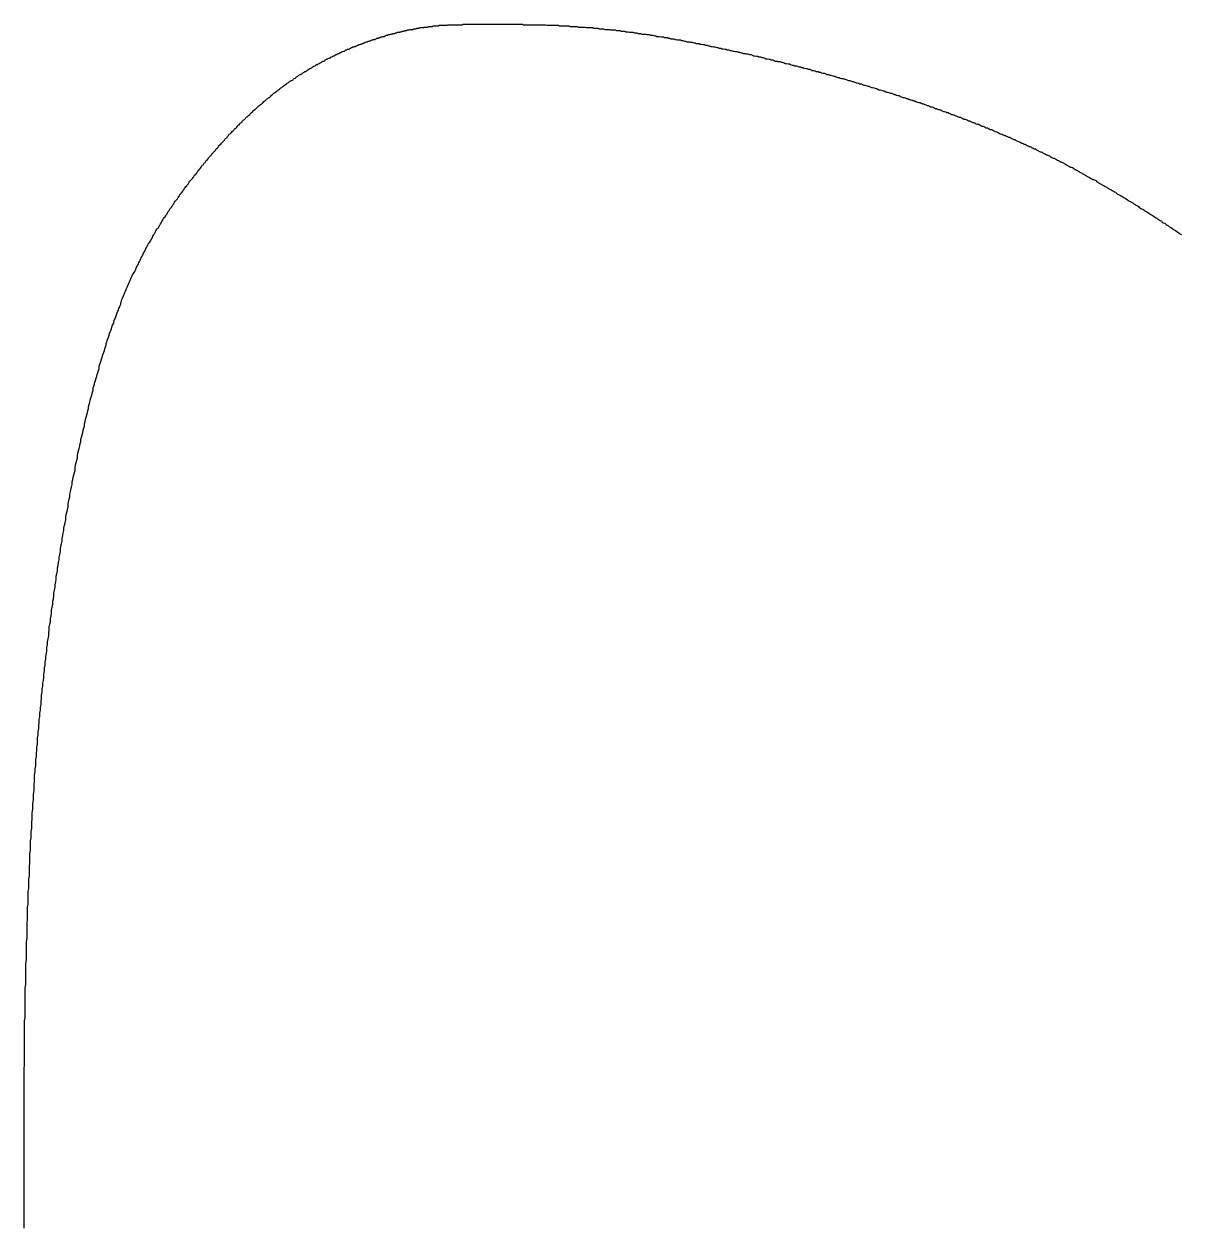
# Model space of a CAD drawing. Header units: millimetres. Extents: x 289 to 9778, y -894 to 6380.
# Drawn here: x 7141.71 to 7161.45, y -355.21 to -334.66 of the extents above; entities that cross this region are included whole.
import ezdxf

# ---------------------------------------------------------------- set-up
doc = ezdxf.new("R2010")
doc.units = ezdxf.units.MM

msp = doc.modelspace()

# ---------------------------------------------------------------- linework, layer by layer
msp.add_polyline3d([(7141.71, -355.213, 0), (7141.71, -355.183, 0), (7141.71, -355.143, 0), (7141.71, -355.103, 0), (7141.71, -355.063, 0), (7141.71, -355.023, 0), (7141.71, -354.983, 0), (7141.71, -354.943, 0), (7141.71, -354.903, 0), (7141.71, -354.863, 0), (7141.71, -354.823, 0), (7141.71, -354.783, 0), (7141.71, -354.743, 0), (7141.71, -354.703, 0), (7141.71, -354.663, 0), (7141.71, -354.623, 0), (7141.71, -354.583, 0), (7141.71, -354.543, 0), (7141.71, -354.503, 0), (7141.71, -354.463, 0), (7141.71, -354.413, 0), (7141.71, -354.373, 0), (7141.71, -354.333, 0), (7141.71, -354.293, 0), (7141.71, -354.243, 0), (7141.71, -354.203, 0), (7141.71, -354.163, 0), (7141.71, -354.113, 0), (7141.71, -354.073, 0), (7141.71, -354.023, 0), (7141.71, -353.983, 0), (7141.71, -353.943, 0), (7141.71, -353.893, 0), (7141.71, -353.853, 0), (7141.71, -353.803, 0), (7141.71, -353.763, 0), (7141.71, -353.713, 0), (7141.71, -353.673, 0), (7141.71, -353.623, 0), (7141.71, -353.583, 0), (7141.71, -353.533, 0), (7141.71, -353.483, 0), (7141.71, -353.443, 0), (7141.71, -353.393, 0), (7141.71, -353.343, 0), (7141.71, -353.303, 0), (7141.71, -353.253, 0), (7141.71, -353.203, 0), (7141.71, -353.163, 0), (7141.71, -353.113, 0), (7141.71, -353.063, 0), (7141.71, -353.013, 0), (7141.71, -352.973, 0), (7141.71, -352.923, 0), (7141.71, -352.873, 0), (7141.71, -352.823, 0), (7141.71, -352.773, 0), (7141.71, -352.723, 0), (7141.71, -352.673, 0), (7141.71, -352.633, 0), (7141.71, -352.583, 0), (7141.71, -352.533, 0), (7141.71, -352.483, 0), (7141.72, -352.433, 0), (7141.72, -352.383, 0), (7141.72, -352.333, 0), (7141.72, -352.283, 0), (7141.72, -352.233, 0), (7141.72, -352.183, 0), (7141.72, -352.133, 0), (7141.72, -352.083, 0), (7141.72, -352.033, 0), (7141.72, -351.983, 0), (7141.72, -351.933, 0), (7141.72, -351.883, 0), (7141.72, -351.833, 0), (7141.72, -351.783, 0), (7141.72, -351.733, 0), (7141.72, -351.673, 0), (7141.73, -351.623, 0), (7141.73, -351.573, 0), (7141.73, -351.523, 0), (7141.73, -351.473, 0), (7141.73, -351.423, 0), (7141.73, -351.373, 0), (7141.73, -351.313, 0), (7141.73, -351.263, 0), (7141.73, -351.213, 0), (7141.73, -351.163, 0), (7141.73, -351.113, 0), (7141.74, -351.053, 0), (7141.74, -351.003, 0), (7141.74, -350.953, 0), (7141.74, -350.903, 0), (7141.74, -350.843, 0), (7141.74, -350.793, 0), (7141.74, -350.743, 0), (7141.74, -350.693, 0), (7141.75, -350.633, 0), (7141.75, -350.583, 0), (7141.75, -350.533, 0), (7141.75, -350.483, 0), (7141.75, -350.423, 0), (7141.75, -350.373, 0), (7141.75, -350.323, 0), (7141.76, -350.263, 0), (7141.76, -350.213, 0), (7141.76, -350.163, 0), (7141.76, -350.103, 0), (7141.76, -350.053, 0), (7141.76, -350.003, 0), (7141.77, -349.943, 0), (7141.77, -349.893, 0), (7141.77, -349.843, 0), (7141.77, -349.783, 0), (7141.77, -349.733, 0), (7141.78, -349.683, 0), (7141.78, -349.623, 0), (7141.78, -349.573, 0), (7141.78, -349.513, 0), (7141.78, -349.463, 0), (7141.79, -349.413, 0), (7141.79, -349.353, 0), (7141.79, -349.303, 0), (7141.79, -349.253, 0), (7141.8, -349.193, 0), (7141.8, -349.143, 0), (7141.8, -349.093, 0), (7141.8, -349.033, 0), (7141.81, -348.983, 0), (7141.81, -348.923, 0), (7141.81, -348.873, 0), (7141.81, -348.823, 0), (7141.82, -348.763, 0), (7141.82, -348.713, 0), (7141.82, -348.653, 0), (7141.82, -348.603, 0), (7141.83, -348.553, 0), (7141.83, -348.493, 0), (7141.83, -348.443, 0), (7141.84, -348.393, 0), (7141.84, -348.333, 0), (7141.84, -348.283, 0), (7141.85, -348.233, 0), (7141.85, -348.173, 0), (7141.85, -348.123, 0), (7141.86, -348.063, 0), (7141.86, -348.013, 0), (7141.86, -347.963, 0), (7141.87, -347.903, 0), (7141.87, -347.853, 0), (7141.87, -347.803, 0), (7141.88, -347.743, 0), (7141.88, -347.693, 0), (7141.88, -347.643, 0), (7141.89, -347.583, 0), (7141.89, -347.533, 0), (7141.89, -347.483, 0), (7141.9, -347.423, 0), (7141.9, -347.373, 0), (7141.91, -347.323, 0), (7141.91, -347.263, 0), (7141.91, -347.213, 0), (7141.92, -347.163, 0), (7141.92, -347.113, 0), (7141.93, -347.053, 0), (7141.93, -347.003, 0), (7141.94, -346.953, 0), (7141.94, -346.893, 0), (7141.94, -346.843, 0), (7141.95, -346.793, 0), (7141.95, -346.743, 0), (7141.96, -346.683, 0), (7141.96, -346.633, 0), (7141.97, -346.583, 0), (7141.97, -346.533, 0), (7141.98, -346.483, 0), (7141.98, -346.423, 0), (7141.99, -346.373, 0), (7141.99, -346.323, 0), (7142, -346.273, 0), (7142, -346.223, 0), (7142.01, -346.173, 0), (7142.01, -346.113, 0), (7142.02, -346.063, 0), (7142.02, -346.013, 0), (7142.03, -345.963, 0), (7142.03, -345.913, 0), (7142.04, -345.863, 0), (7142.05, -345.813, 0), (7142.05, -345.763, 0), (7142.06, -345.703, 0), (7142.06, -345.653, 0), (7142.07, -345.603, 0), (7142.07, -345.553, 0), (7142.08, -345.503, 0), (7142.08, -345.453, 0), (7142.09, -345.403, 0), (7142.1, -345.353, 0), (7142.1, -345.303, 0), (7142.11, -345.253, 0), (7142.11, -345.203, 0), (7142.12, -345.153, 0), (7142.13, -345.103, 0), (7142.13, -345.053, 0), (7142.14, -345.003, 0), (7142.14, -344.953, 0), (7142.15, -344.903, 0), (7142.16, -344.863, 0), (7142.16, -344.813, 0), (7142.17, -344.763, 0), (7142.18, -344.713, 0), (7142.18, -344.663, 0), (7142.19, -344.613, 0), (7142.2, -344.563, 0), (7142.2, -344.513, 0), (7142.21, -344.473, 0), (7142.22, -344.423, 0), (7142.22, -344.373, 0), (7142.23, -344.323, 0), (7142.24, -344.273, 0), (7142.24, -344.233, 0), (7142.25, -344.183, 0), (7142.26, -344.133, 0), (7142.26, -344.083, 0), (7142.27, -344.043, 0), (7142.28, -343.993, 0), (7142.28, -343.943, 0), (7142.29, -343.903, 0), (7142.3, -343.853, 0), (7142.31, -343.803, 0), (7142.31, -343.763, 0), (7142.32, -343.713, 0), (7142.33, -343.663, 0), (7142.33, -343.623, 0), (7142.34, -343.573, 0), (7142.35, -343.533, 0), (7142.36, -343.483, 0), (7142.36, -343.443, 0), (7142.37, -343.393, 0), (7142.38, -343.353, 0), (7142.39, -343.303, 0), (7142.39, -343.263, 0), (7142.4, -343.213, 0), (7142.41, -343.173, 0), (7142.42, -343.123, 0), (7142.42, -343.083, 0), (7142.43, -343.033, 0), (7142.44, -342.993, 0), (7142.45, -342.953, 0), (7142.46, -342.903, 0), (7142.46, -342.863, 0), (7142.47, -342.823, 0), (7142.48, -342.773, 0), (7142.49, -342.733, 0), (7142.49, -342.693, 0), (7142.5, -342.643, 0), (7142.51, -342.603, 0), (7142.52, -342.563, 0), (7142.53, -342.523, 0), (7142.53, -342.473, 0), (7142.54, -342.433, 0), (7142.55, -342.393, 0), (7142.56, -342.353, 0), (7142.57, -342.313, 0), (7142.58, -342.273, 0), (7142.58, -342.233, 0), (7142.59, -342.183, 0), (7142.6, -342.143, 0), (7142.61, -342.103, 0), (7142.62, -342.063, 0), (7142.62, -342.023, 0), (7142.63, -341.983, 0), (7142.64, -341.943, 0), (7142.65, -341.903, 0), (7142.66, -341.863, 0), (7142.67, -341.823, 0), (7142.68, -341.793, 0), (7142.68, -341.753, 0), (7142.69, -341.713, 0), (7142.7, -341.673, 0), (7142.71, -341.633, 0), (7142.72, -341.593, 0), (7142.73, -341.553, 0), (7142.74, -341.523, 0), (7142.74, -341.483, 0), (7142.75, -341.443, 0), (7142.76, -341.403, 0), (7142.77, -341.373, 0), (7142.78, -341.333, 0), (7142.79, -341.293, 0), (7142.8, -341.263, 0), (7142.81, -341.223, 0), (7142.81, -341.193, 0), (7142.82, -341.153, 0), (7142.83, -341.113, 0), (7142.84, -341.083, 0), (7142.85, -341.043, 0), (7142.86, -341.013, 0), (7142.87, -340.973, 0), (7142.88, -340.943, 0), (7142.89, -340.913, 0), (7142.89, -340.873, 0), (7142.9, -340.843, 0), (7142.91, -340.803, 0), (7142.92, -340.773, 0), (7142.93, -340.743, 0), (7142.94, -340.703, 0), (7142.95, -340.673, 0), (7142.96, -340.643, 0), (7142.97, -340.613, 0), (7142.98, -340.573, 0), (7142.99, -340.543, 0), (7142.99, -340.513, 0), (7143, -340.483, 0), (7143.01, -340.453, 0), (7143.02, -340.423, 0), (7143.03, -340.383, 0), (7143.04, -340.353, 0), (7143.05, -340.323, 0), (7143.06, -340.293, 0), (7143.07, -340.263, 0), (7143.08, -340.233, 0), (7143.09, -340.203, 0), (7143.1, -340.173, 0), (7143.11, -340.143, 0), (7143.11, -340.113, 0), (7143.12, -340.083, 0), (7143.13, -340.063, 0), (7143.14, -340.033, 0), (7143.15, -340.003, 0), (7143.16, -339.973, 0), (7143.17, -339.943, 0), (7143.18, -339.913, 0), (7143.19, -339.893, 0), (7143.2, -339.863, 0), (7143.21, -339.833, 0), (7143.22, -339.803, 0), (7143.23, -339.783, 0), (7143.24, -339.753, 0), (7143.25, -339.723, 0), (7143.26, -339.693, 0), (7143.27, -339.673, 0), (7143.28, -339.643, 0), (7143.29, -339.623, 0), (7143.3, -339.593, 0), (7143.31, -339.563, 0), (7143.32, -339.543, 0), (7143.33, -339.513, 0), (7143.34, -339.493, 0), (7143.35, -339.463, 0), (7143.36, -339.443, 0), (7143.36, -339.413, 0), (7143.37, -339.393, 0), (7143.38, -339.363, 0), (7143.39, -339.343, 0), (7143.4, -339.313, 0), (7143.41, -339.293, 0), (7143.42, -339.273, 0), (7143.43, -339.243, 0), (7143.44, -339.223, 0), (7143.45, -339.193, 0), (7143.46, -339.173, 0), (7143.47, -339.153, 0), (7143.48, -339.123, 0), (7143.49, -339.103, 0), (7143.5, -339.083, 0), (7143.51, -339.063, 0), (7143.52, -339.033, 0), (7143.53, -339.013, 0), (7143.54, -338.993, 0), (7143.55, -338.973, 0), (7143.56, -338.943, 0), (7143.57, -338.923, 0), (7143.59, -338.903, 0), (7143.6, -338.883, 0), (7143.61, -338.863, 0), (7143.62, -338.843, 0), (7143.63, -338.813, 0), (7143.64, -338.793, 0), (7143.65, -338.773, 0), (7143.66, -338.753, 0), (7143.67, -338.733, 0), (7143.68, -338.713, 0), (7143.69, -338.693, 0), (7143.7, -338.673, 0), (7143.71, -338.653, 0), (7143.72, -338.633, 0), (7143.73, -338.613, 0), (7143.74, -338.593, 0), (7143.75, -338.573, 0), (7143.76, -338.553, 0), (7143.77, -338.533, 0), (7143.78, -338.513, 0), (7143.79, -338.493, 0), (7143.8, -338.473, 0), (7143.81, -338.453, 0), (7143.82, -338.433, 0), (7143.83, -338.413, 0), (7143.85, -338.393, 0), (7143.86, -338.373, 0), (7143.87, -338.363, 0), (7143.88, -338.343, 0), (7143.89, -338.323, 0), (7143.9, -338.303, 0), (7143.91, -338.283, 0), (7143.92, -338.263, 0), (7143.93, -338.243, 0), (7143.94, -338.233, 0), (7143.95, -338.213, 0), (7143.96, -338.193, 0), (7143.97, -338.173, 0), (7143.98, -338.153, 0), (7144, -338.143, 0), (7144.01, -338.123, 0), (7144.02, -338.103, 0), (7144.03, -338.083, 0), (7144.04, -338.073, 0), (7144.05, -338.053, 0), (7144.06, -338.033, 0), (7144.07, -338.013, 0), (7144.08, -338.003, 0), (7144.09, -337.983, 0), (7144.1, -337.963, 0), (7144.12, -337.953, 0), (7144.13, -337.933, 0), (7144.14, -337.913, 0), (7144.15, -337.903, 0), (7144.16, -337.883, 0), (7144.17, -337.863, 0), (7144.18, -337.853, 0), (7144.19, -337.833, 0), (7144.2, -337.813, 0), (7144.21, -337.803, 0), (7144.23, -337.783, 0), (7144.24, -337.763, 0), (7144.25, -337.753, 0), (7144.26, -337.733, 0), (7144.27, -337.723, 0), (7144.28, -337.703, 0), (7144.29, -337.683, 0), (7144.3, -337.673, 0), (7144.32, -337.653, 0), (7144.33, -337.643, 0), (7144.34, -337.623, 0), (7144.35, -337.603, 0), (7144.36, -337.593, 0), (7144.37, -337.573, 0), (7144.38, -337.563, 0), (7144.39, -337.543, 0), (7144.41, -337.533, 0), (7144.42, -337.513, 0), (7144.43, -337.493, 0), (7144.44, -337.483, 0), (7144.45, -337.463, 0), (7144.46, -337.453, 0), (7144.47, -337.433, 0), (7144.49, -337.423, 0), (7144.5, -337.403, 0), (7144.51, -337.393, 0), (7144.52, -337.373, 0), (7144.53, -337.363, 0), (7144.54, -337.343, 0), (7144.55, -337.333, 0), (7144.57, -337.313, 0), (7144.58, -337.303, 0), (7144.59, -337.283, 0), (7144.6, -337.273, 0), (7144.61, -337.253, 0), (7144.62, -337.243, 0), (7144.64, -337.223, 0), (7144.65, -337.213, 0), (7144.66, -337.193, 0), (7144.67, -337.183, 0), (7144.68, -337.163, 0), (7144.69, -337.153, 0), (7144.71, -337.133, 0), (7144.72, -337.123, 0), (7144.73, -337.103, 0), (7144.74, -337.093, 0), (7144.75, -337.073, 0), (7144.77, -337.063, 0), (7144.78, -337.043, 0), (7144.79, -337.033, 0), (7144.8, -337.023, 0), (7144.81, -337.003, 0), (7144.82, -336.993, 0), (7144.84, -336.973, 0), (7144.85, -336.963, 0), (7144.86, -336.943, 0), (7144.87, -336.933, 0), (7144.88, -336.923, 0), (7144.9, -336.903, 0), (7144.91, -336.893, 0), (7144.92, -336.873, 0), (7144.93, -336.863, 0), (7144.94, -336.843, 0), (7144.96, -336.833, 0), (7144.97, -336.823, 0), (7144.98, -336.803, 0), (7144.99, -336.793, 0), (7145.01, -336.773, 0), (7145.02, -336.763, 0), (7145.03, -336.753, 0), (7145.04, -336.733, 0), (7145.05, -336.723, 0), (7145.07, -336.713, 0), (7145.08, -336.693, 0), (7145.09, -336.683, 0), (7145.1, -336.673, 0), (7145.12, -336.653, 0), (7145.13, -336.643, 0), (7145.14, -336.623, 0), (7145.15, -336.613, 0), (7145.17, -336.603, 0), (7145.18, -336.583, 0), (7145.19, -336.573, 0), (7145.2, -336.563, 0), (7145.21, -336.543, 0), (7145.23, -336.533, 0), (7145.24, -336.523, 0), (7145.25, -336.513, 0), (7145.26, -336.493, 0), (7145.28, -336.483, 0), (7145.29, -336.473, 0), (7145.3, -336.453, 0), (7145.31, -336.443, 0), (7145.33, -336.433, 0), (7145.34, -336.423, 0), (7145.35, -336.403, 0), (7145.36, -336.393, 0), (7145.38, -336.383, 0), (7145.39, -336.363, 0), (7145.4, -336.353, 0), (7145.42, -336.343, 0), (7145.43, -336.333, 0), (7145.44, -336.313, 0), (7145.45, -336.303, 0), (7145.47, -336.293, 0), (7145.48, -336.283, 0), (7145.49, -336.273, 0), (7145.5, -336.253, 0), (7145.52, -336.243, 0), (7145.53, -336.233, 0), (7145.54, -336.223, 0), (7145.56, -336.203, 0), (7145.57, -336.193, 0), (7145.58, -336.183, 0), (7145.59, -336.173, 0), (7145.61, -336.163, 0), (7145.62, -336.143, 0), (7145.63, -336.133, 0), (7145.65, -336.123, 0), (7145.66, -336.113, 0), (7145.67, -336.103, 0), (7145.68, -336.093, 0), (7145.7, -336.073, 0), (7145.71, -336.063, 0), (7145.72, -336.053, 0), (7145.74, -336.043, 0), (7145.75, -336.033, 0), (7145.76, -336.023, 0), (7145.78, -336.013, 0), (7145.79, -336.003, 0), (7145.8, -335.983, 0), (7145.82, -335.973, 0), (7145.83, -335.963, 0), (7145.84, -335.953, 0), (7145.85, -335.943, 0), (7145.87, -335.933, 0), (7145.88, -335.923, 0), (7145.89, -335.913, 0), (7145.91, -335.903, 0), (7145.92, -335.893, 0), (7145.93, -335.873, 0), (7145.95, -335.863, 0), (7145.96, -335.853, 0), (7145.97, -335.843, 0), (7145.99, -335.833, 0), (7146, -335.823, 0), (7146.01, -335.813, 0), (7146.03, -335.803, 0), (7146.04, -335.793, 0), (7146.05, -335.783, 0), (7146.07, -335.773, 0), (7146.08, -335.763, 0), (7146.09, -335.753, 0), (7146.11, -335.743, 0), (7146.12, -335.733, 0), (7146.13, -335.723, 0), (7146.15, -335.713, 0), (7146.16, -335.703, 0), (7146.17, -335.693, 0), (7146.19, -335.683, 0), (7146.2, -335.673, 0), (7146.21, -335.663, 0), (7146.23, -335.653, 0), (7146.24, -335.643, 0), (7146.26, -335.633, 0), (7146.27, -335.623, 0), (7146.28, -335.623, 0), (7146.3, -335.613, 0), (7146.31, -335.603, 0), (7146.32, -335.593, 0), (7146.34, -335.583, 0), (7146.35, -335.573, 0), (7146.36, -335.563, 0), (7146.38, -335.553, 0), (7146.39, -335.543, 0), (7146.4, -335.533, 0), (7146.42, -335.523, 0), (7146.43, -335.523, 0), (7146.45, -335.513, 0), (7146.46, -335.503, 0), (7146.47, -335.493, 0), (7146.49, -335.483, 0), (7146.5, -335.473, 0), (7146.51, -335.473, 0), (7146.53, -335.463, 0), (7146.54, -335.453, 0), (7146.55, -335.443, 0), (7146.57, -335.433, 0), (7146.58, -335.423, 0), (7146.6, -335.423, 0), (7146.61, -335.413, 0), (7146.62, -335.403, 0), (7146.64, -335.393, 0), (7146.65, -335.383, 0), (7146.66, -335.383, 0), (7146.68, -335.373, 0), (7146.69, -335.363, 0), (7146.7, -335.353, 0), (7146.72, -335.353, 0), (7146.73, -335.343, 0), (7146.75, -335.333, 0), (7146.76, -335.323, 0), (7146.77, -335.323, 0), (7146.79, -335.313, 0), (7146.8, -335.303, 0), (7146.81, -335.293, 0), (7146.83, -335.293, 0), (7146.84, -335.283, 0), (7146.85, -335.273, 0), (7146.87, -335.263, 0), (7146.88, -335.263, 0), (7146.89, -335.253, 0), (7146.91, -335.243, 0), (7146.92, -335.243, 0), (7146.94, -335.233, 0), (7146.95, -335.223, 0), (7146.96, -335.223, 0), (7146.98, -335.213, 0), (7146.99, -335.203, 0), (7147, -335.203, 0), (7147.02, -335.193, 0), (7147.03, -335.183, 0), (7147.04, -335.183, 0), (7147.06, -335.173, 0), (7147.07, -335.163, 0), (7147.08, -335.163, 0), (7147.1, -335.153, 0), (7147.11, -335.153, 0), (7147.12, -335.143, 0), (7147.14, -335.133, 0), (7147.15, -335.133, 0), (7147.16, -335.123, 0), (7147.18, -335.123, 0), (7147.19, -335.113, 0), (7147.2, -335.103, 0), (7147.22, -335.103, 0), (7147.23, -335.093, 0), (7147.24, -335.093, 0), (7147.26, -335.083, 0), (7147.27, -335.083, 0), (7147.28, -335.073, 0), (7147.3, -335.063, 0), (7147.31, -335.063, 0), (7147.32, -335.053, 0), (7147.34, -335.053, 0), (7147.35, -335.043, 0), (7147.36, -335.043, 0), (7147.38, -335.033, 0), (7147.39, -335.033, 0), (7147.4, -335.023, 0), (7147.41, -335.023, 0), (7147.43, -335.013, 0), (7147.44, -335.013, 0), (7147.45, -335.003, 0), (7147.47, -335.003, 0), (7147.48, -334.993, 0), (7147.49, -334.993, 0), (7147.51, -334.983, 0), (7147.52, -334.983, 0), (7147.53, -334.973, 0), (7147.54, -334.973, 0), (7147.56, -334.963, 0), (7147.57, -334.963, 0), (7147.58, -334.953, 0), (7147.59, -334.953, 0), (7147.61, -334.953, 0), (7147.62, -334.943, 0), (7147.63, -334.943, 0), (7147.65, -334.933, 0), (7147.66, -334.933, 0), (7147.67, -334.923, 0), (7147.68, -334.923, 0), (7147.7, -334.923, 0), (7147.71, -334.913, 0), (7147.72, -334.913, 0), (7147.73, -334.903, 0), (7147.75, -334.903, 0), (7147.76, -334.903, 0), (7147.77, -334.893, 0), (7147.78, -334.893, 0), (7147.8, -334.883, 0), (7147.81, -334.883, 0), (7147.82, -334.883, 0), (7147.83, -334.873, 0), (7147.84, -334.873, 0), (7147.86, -334.873, 0), (7147.87, -334.863, 0), (7147.88, -334.863, 0), (7147.89, -334.853, 0), (7147.9, -334.853, 0), (7147.92, -334.853, 0), (7147.93, -334.843, 0), (7147.94, -334.843, 0), (7147.95, -334.843, 0), (7147.96, -334.833, 0), (7147.98, -334.833, 0), (7147.99, -334.833, 0), (7148, -334.823, 0), (7148.01, -334.823, 0), (7148.02, -334.823, 0), (7148.03, -334.823, 0), (7148.05, -334.813, 0), (7148.06, -334.813, 0), (7148.07, -334.813, 0), (7148.08, -334.803, 0), (7148.09, -334.803, 0), (7148.1, -334.803, 0), (7148.12, -334.803, 0), (7148.13, -334.793, 0), (7148.14, -334.793, 0), (7148.15, -334.793, 0), (7148.16, -334.783, 0), (7148.17, -334.783, 0), (7148.18, -334.783, 0), (7148.19, -334.783, 0), (7148.21, -334.773, 0), (7148.22, -334.773, 0), (7148.23, -334.773, 0), (7148.24, -334.773, 0), (7148.25, -334.763, 0), (7148.26, -334.763, 0), (7148.27, -334.763, 0), (7148.28, -334.763, 0), (7148.29, -334.763, 0), (7148.3, -334.753, 0), (7148.32, -334.753, 0), (7148.33, -334.753, 0), (7148.34, -334.753, 0), (7148.35, -334.753, 0), (7148.36, -334.743, 0), (7148.37, -334.743, 0), (7148.38, -334.743, 0), (7148.39, -334.743, 0), (7148.4, -334.743, 0), (7148.41, -334.733, 0), (7148.42, -334.733, 0), (7148.43, -334.733, 0), (7148.44, -334.733, 0), (7148.45, -334.733, 0), (7148.46, -334.723, 0), (7148.47, -334.723, 0), (7148.49, -334.723, 0), (7148.5, -334.723, 0), (7148.51, -334.723, 0), (7148.52, -334.723, 0), (7148.53, -334.723, 0), (7148.54, -334.713, 0), (7148.55, -334.713, 0), (7148.56, -334.713, 0), (7148.57, -334.713, 0), (7148.58, -334.713, 0), (7148.59, -334.713, 0), (7148.6, -334.713, 0), (7148.61, -334.703, 0), (7148.62, -334.703, 0), (7148.63, -334.703, 0), (7148.64, -334.703, 0), (7148.65, -334.703, 0), (7148.66, -334.703, 0), (7148.67, -334.703, 0), (7148.68, -334.703, 0), (7148.69, -334.693, 0), (7148.7, -334.693, 0), (7148.71, -334.693, 0), (7148.72, -334.693, 0), (7148.73, -334.693, 0), (7148.74, -334.693, 0), (7148.75, -334.693, 0), (7148.76, -334.693, 0), (7148.77, -334.693, 0), (7148.78, -334.693, 0), (7148.79, -334.683, 0), (7148.81, -334.683, 0), (7148.82, -334.683, 0), (7148.83, -334.683, 0), (7148.84, -334.683, 0), (7148.85, -334.683, 0), (7148.86, -334.683, 0), (7148.87, -334.683, 0), (7148.88, -334.683, 0), (7148.89, -334.683, 0), (7148.9, -334.683, 0), (7148.91, -334.683, 0), (7148.92, -334.683, 0), (7148.93, -334.683, 0), (7148.94, -334.673, 0), (7148.95, -334.673, 0), (7148.96, -334.673, 0), (7148.97, -334.673, 0), (7148.98, -334.673, 0), (7148.99, -334.673, 0), (7149, -334.673, 0), (7149.01, -334.673, 0), (7149.02, -334.673, 0), (7149.03, -334.673, 0), (7149.04, -334.673, 0), (7149.05, -334.673, 0), (7149.06, -334.673, 0), (7149.07, -334.673, 0), (7149.08, -334.673, 0), (7149.09, -334.673, 0), (7149.1, -334.673, 0), (7149.11, -334.673, 0), (7149.12, -334.673, 0), (7149.13, -334.673, 0), (7149.15, -334.673, 0), (7149.16, -334.673, 0), (7149.17, -334.673, 0), (7149.18, -334.673, 0), (7149.19, -334.673, 0), (7149.2, -334.663, 0), (7149.21, -334.663, 0), (7149.22, -334.663, 0), (7149.23, -334.663, 0), (7149.24, -334.663, 0), (7149.25, -334.663, 0), (7149.26, -334.663, 0), (7149.27, -334.663, 0), (7149.28, -334.663, 0), (7149.29, -334.663, 0), (7149.31, -334.663, 0), (7149.32, -334.663, 0), (7149.33, -334.663, 0), (7149.34, -334.663, 0), (7149.35, -334.663, 0), (7149.36, -334.663, 0), (7149.37, -334.663, 0), (7149.38, -334.663, 0), (7149.39, -334.663, 0), (7149.4, -334.663, 0), (7149.42, -334.663, 0), (7149.43, -334.663, 0), (7149.44, -334.663, 0), (7149.45, -334.663, 0), (7149.46, -334.663, 0), (7149.47, -334.663, 0), (7149.48, -334.663, 0), (7149.49, -334.663, 0), (7149.51, -334.663, 0), (7149.52, -334.663, 0), (7149.53, -334.663, 0), (7149.54, -334.663, 0), (7149.55, -334.663, 0), (7149.56, -334.663, 0), (7149.58, -334.663, 0), (7149.59, -334.663, 0), (7149.6, -334.663, 0), (7149.61, -334.663, 0), (7149.62, -334.663, 0), (7149.63, -334.663, 0), (7149.65, -334.663, 0), (7149.66, -334.663, 0), (7149.67, -334.663, 0), (7149.68, -334.663, 0), (7149.7, -334.663, 0), (7149.71, -334.663, 0), (7149.72, -334.663, 0), (7149.73, -334.663, 0), (7149.74, -334.663, 0), (7149.76, -334.663, 0), (7149.77, -334.663, 0), (7149.78, -334.663, 0), (7149.79, -334.663, 0), (7149.81, -334.663, 0), (7149.82, -334.663, 0), (7149.83, -334.663, 0), (7149.85, -334.663, 0), (7149.86, -334.663, 0), (7149.87, -334.663, 0), (7149.89, -334.663, 0), (7149.9, -334.663, 0), (7149.91, -334.663, 0), (7149.92, -334.663, 0), (7149.94, -334.663, 0), (7149.95, -334.663, 0), (7149.96, -334.663, 0), (7149.98, -334.663, 0), (7149.99, -334.663, 0), (7150.01, -334.663, 0), (7150.02, -334.663, 0), (7150.03, -334.663, 0), (7150.05, -334.663, 0), (7150.06, -334.663, 0), (7150.07, -334.663, 0), (7150.09, -334.663, 0), (7150.1, -334.663, 0), (7150.12, -334.663, 0), (7150.13, -334.663, 0), (7150.14, -334.663, 0), (7150.16, -334.663, 0), (7150.17, -334.663, 0), (7150.19, -334.663, 0), (7150.2, -334.663, 0), (7150.22, -334.663, 0), (7150.23, -334.673, 0), (7150.25, -334.673, 0), (7150.26, -334.673, 0), (7150.27, -334.673, 0), (7150.29, -334.673, 0), (7150.3, -334.673, 0), (7150.32, -334.673, 0), (7150.33, -334.673, 0), (7150.35, -334.673, 0), (7150.36, -334.673, 0), (7150.38, -334.673, 0), (7150.39, -334.673, 0), (7150.41, -334.673, 0), (7150.42, -334.673, 0), (7150.44, -334.673, 0), (7150.46, -334.673, 0), (7150.47, -334.673, 0), (7150.49, -334.673, 0), (7150.5, -334.673, 0), (7150.52, -334.673, 0), (7150.53, -334.673, 0), (7150.55, -334.673, 0), (7150.56, -334.673, 0), (7150.58, -334.673, 0), (7150.6, -334.673, 0), (7150.61, -334.673, 0), (7150.63, -334.683, 0), (7150.64, -334.683, 0), (7150.66, -334.683, 0), (7150.68, -334.683, 0), (7150.69, -334.683, 0), (7150.71, -334.683, 0), (7150.73, -334.683, 0), (7150.74, -334.683, 0), (7150.76, -334.683, 0), (7150.78, -334.683, 0), (7150.79, -334.683, 0), (7150.81, -334.683, 0), (7150.83, -334.683, 0), (7150.84, -334.693, 0), (7150.86, -334.693, 0), (7150.88, -334.693, 0), (7150.89, -334.693, 0), (7150.91, -334.693, 0), (7150.93, -334.693, 0), (7150.94, -334.693, 0), (7150.96, -334.693, 0), (7150.98, -334.693, 0), (7151, -334.693, 0), (7151.01, -334.693, 0), (7151.03, -334.703, 0), (7151.05, -334.703, 0), (7151.07, -334.703, 0), (7151.08, -334.703, 0), (7151.1, -334.703, 0), (7151.12, -334.703, 0), (7151.14, -334.703, 0), (7151.15, -334.703, 0), (7151.17, -334.713, 0), (7151.19, -334.713, 0), (7151.21, -334.713, 0), (7151.23, -334.713, 0), (7151.25, -334.713, 0), (7151.26, -334.713, 0), (7151.28, -334.713, 0), (7151.3, -334.723, 0), (7151.32, -334.723, 0), (7151.34, -334.723, 0), (7151.36, -334.723, 0), (7151.37, -334.723, 0), (7151.39, -334.723, 0), (7151.41, -334.723, 0), (7151.43, -334.733, 0), (7151.45, -334.733, 0), (7151.47, -334.733, 0), (7151.49, -334.733, 0), (7151.51, -334.733, 0), (7151.52, -334.743, 0), (7151.54, -334.743, 0), (7151.56, -334.743, 0), (7151.58, -334.743, 0), (7151.6, -334.743, 0), (7151.62, -334.753, 0), (7151.64, -334.753, 0), (7151.66, -334.753, 0), (7151.68, -334.753, 0), (7151.7, -334.753, 0), (7151.72, -334.763, 0), (7151.74, -334.763, 0), (7151.76, -334.763, 0), (7151.78, -334.763, 0), (7151.8, -334.763, 0), (7151.82, -334.773, 0), (7151.84, -334.773, 0), (7151.86, -334.773, 0), (7151.88, -334.773, 0), (7151.9, -334.783, 0), (7151.92, -334.783, 0), (7151.94, -334.783, 0), (7151.96, -334.783, 0), (7151.98, -334.793, 0), (7152, -334.793, 0), (7152.02, -334.793, 0), (7152.04, -334.803, 0), (7152.06, -334.803, 0), (7152.08, -334.803, 0), (7152.1, -334.803, 0), (7152.12, -334.813, 0), (7152.15, -334.813, 0), (7152.17, -334.813, 0), (7152.19, -334.823, 0), (7152.21, -334.823, 0), (7152.23, -334.823, 0), (7152.25, -334.833, 0), (7152.27, -334.833, 0), (7152.29, -334.833, 0), (7152.32, -334.833, 0), (7152.34, -334.843, 0), (7152.36, -334.843, 0), (7152.38, -334.843, 0), (7152.4, -334.853, 0), (7152.42, -334.853, 0), (7152.44, -334.853, 0), (7152.47, -334.863, 0), (7152.49, -334.863, 0), (7152.51, -334.873, 0), (7152.53, -334.873, 0), (7152.55, -334.873, 0), (7152.58, -334.883, 0), (7152.6, -334.883, 0), (7152.62, -334.883, 0), (7152.64, -334.893, 0), (7152.66, -334.893, 0), (7152.69, -334.893, 0), (7152.71, -334.903, 0), (7152.73, -334.903, 0), (7152.75, -334.913, 0), (7152.77, -334.913, 0), (7152.8, -334.913, 0), (7152.82, -334.923, 0), (7152.84, -334.923, 0), (7152.86, -334.933, 0), (7152.89, -334.933, 0), (7152.91, -334.933, 0), (7152.93, -334.943, 0), (7152.95, -334.943, 0), (7152.98, -334.953, 0), (7153, -334.953, 0), (7153.02, -334.963, 0), (7153.04, -334.963, 0), (7153.07, -334.963, 0), (7153.09, -334.973, 0), (7153.11, -334.973, 0), (7153.14, -334.983, 0), (7153.16, -334.983, 0), (7153.18, -334.993, 0), (7153.2, -334.993, 0), (7153.23, -334.993, 0), (7153.25, -335.003, 0), (7153.27, -335.003, 0), (7153.3, -335.013, 0), (7153.32, -335.013, 0), (7153.34, -335.023, 0), (7153.37, -335.023, 0), (7153.39, -335.033, 0), (7153.41, -335.033, 0), (7153.43, -335.043, 0), (7153.46, -335.043, 0), (7153.48, -335.053, 0), (7153.5, -335.053, 0), (7153.53, -335.063, 0), (7153.55, -335.063, 0), (7153.57, -335.073, 0), (7153.6, -335.073, 0), (7153.62, -335.083, 0), (7153.64, -335.083, 0), (7153.67, -335.093, 0), (7153.69, -335.093, 0), (7153.71, -335.103, 0), (7153.74, -335.103, 0), (7153.76, -335.113, 0), (7153.78, -335.113, 0), (7153.81, -335.123, 0), (7153.83, -335.123, 0), (7153.85, -335.133, 0), (7153.88, -335.133, 0), (7153.9, -335.143, 0), (7153.92, -335.143, 0), (7153.95, -335.153, 0), (7153.97, -335.153, 0), (7153.99, -335.163, 0), (7154.02, -335.163, 0), (7154.04, -335.173, 0), (7154.06, -335.173, 0), (7154.09, -335.183, 0), (7154.11, -335.183, 0), (7154.14, -335.193, 0), (7154.16, -335.203, 0), (7154.18, -335.203, 0), (7154.21, -335.213, 0), (7154.23, -335.213, 0), (7154.25, -335.223, 0), (7154.28, -335.223, 0), (7154.3, -335.233, 0), (7154.32, -335.233, 0), (7154.35, -335.243, 0), (7154.37, -335.253, 0), (7154.39, -335.253, 0), (7154.42, -335.263, 0), (7154.44, -335.263, 0), (7154.46, -335.273, 0), (7154.49, -335.273, 0), (7154.51, -335.283, 0), (7154.53, -335.293, 0), (7154.56, -335.293, 0), (7154.58, -335.303, 0), (7154.61, -335.303, 0), (7154.63, -335.313, 0), (7154.65, -335.313, 0), (7154.68, -335.323, 0), (7154.7, -335.333, 0), (7154.72, -335.333, 0), (7154.75, -335.343, 0), (7154.77, -335.343, 0), (7154.79, -335.353, 0), (7154.82, -335.363, 0), (7154.84, -335.363, 0), (7154.86, -335.373, 0), (7154.89, -335.373, 0), (7154.91, -335.383, 0), (7154.93, -335.393, 0), (7154.96, -335.393, 0), (7154.98, -335.403, 0), (7155, -335.403, 0), (7155.02, -335.413, 0), (7155.05, -335.423, 0), (7155.07, -335.423, 0), (7155.09, -335.433, 0), (7155.12, -335.433, 0), (7155.14, -335.443, 0), (7155.16, -335.453, 0), (7155.19, -335.453, 0), (7155.21, -335.463, 0), (7155.23, -335.473, 0), (7155.26, -335.473, 0), (7155.28, -335.483, 0), (7155.3, -335.483, 0), (7155.32, -335.493, 0), (7155.35, -335.503, 0), (7155.37, -335.503, 0), (7155.39, -335.513, 0), (7155.41, -335.523, 0), (7155.44, -335.523, 0), (7155.46, -335.533, 0), (7155.48, -335.533, 0), (7155.51, -335.543, 0), (7155.53, -335.553, 0), (7155.55, -335.553, 0), (7155.57, -335.563, 0), (7155.6, -335.573, 0), (7155.62, -335.573, 0), (7155.64, -335.583, 0), (7155.66, -335.593, 0), (7155.69, -335.593, 0), (7155.71, -335.603, 0), (7155.73, -335.603, 0), (7155.75, -335.613, 0), (7155.78, -335.623, 0), (7155.8, -335.623, 0), (7155.82, -335.633, 0), (7155.84, -335.643, 0), (7155.86, -335.643, 0), (7155.89, -335.653, 0), (7155.91, -335.663, 0), (7155.93, -335.663, 0), (7155.95, -335.673, 0), (7155.97, -335.683, 0), (7156, -335.683, 0), (7156.02, -335.693, 0), (7156.04, -335.703, 0), (7156.06, -335.703, 0), (7156.08, -335.713, 0), (7156.11, -335.723, 0), (7156.13, -335.723, 0), (7156.15, -335.733, 0), (7156.17, -335.743, 0), (7156.19, -335.743, 0), (7156.22, -335.753, 0), (7156.24, -335.763, 0), (7156.26, -335.763, 0), (7156.28, -335.773, 0), (7156.3, -335.783, 0), (7156.32, -335.783, 0), (7156.34, -335.793, 0), (7156.37, -335.803, 0), (7156.39, -335.803, 0), (7156.41, -335.813, 0), (7156.43, -335.823, 0), (7156.45, -335.823, 0), (7156.47, -335.833, 0), (7156.49, -335.843, 0), (7156.52, -335.843, 0), (7156.54, -335.853, 0), (7156.56, -335.863, 0), (7156.58, -335.863, 0), (7156.6, -335.873, 0), (7156.62, -335.883, 0), (7156.64, -335.883, 0), (7156.66, -335.893, 0), (7156.68, -335.903, 0), (7156.71, -335.913, 0), (7156.73, -335.913, 0), (7156.75, -335.923, 0), (7156.77, -335.933, 0), (7156.79, -335.933, 0), (7156.81, -335.943, 0), (7156.83, -335.953, 0), (7156.85, -335.953, 0), (7156.87, -335.963, 0), (7156.89, -335.973, 0), (7156.91, -335.973, 0), (7156.93, -335.983, 0), (7156.95, -335.993, 0), (7156.98, -336.003, 0), (7157, -336.003, 0), (7157.02, -336.013, 0), (7157.04, -336.023, 0), (7157.06, -336.023, 0), (7157.08, -336.033, 0), (7157.1, -336.043, 0), (7157.12, -336.053, 0), (7157.14, -336.053, 0), (7157.16, -336.063, 0), (7157.18, -336.073, 0), (7157.2, -336.073, 0), (7157.22, -336.083, 0), (7157.24, -336.093, 0), (7157.26, -336.103, 0), (7157.28, -336.103, 0), (7157.3, -336.113, 0), (7157.32, -336.123, 0), (7157.34, -336.123, 0), (7157.36, -336.133, 0), (7157.38, -336.143, 0), (7157.4, -336.153, 0), (7157.42, -336.153, 0), (7157.44, -336.163, 0), (7157.46, -336.173, 0), (7157.48, -336.173, 0), (7157.5, -336.183, 0), (7157.52, -336.193, 0), (7157.54, -336.203, 0), (7157.56, -336.203, 0), (7157.58, -336.213, 0), (7157.6, -336.223, 0), (7157.62, -336.233, 0), (7157.63, -336.233, 0), (7157.65, -336.243, 0), (7157.67, -336.253, 0), (7157.69, -336.253, 0), (7157.71, -336.263, 0), (7157.73, -336.273, 0), (7157.75, -336.283, 0), (7157.77, -336.283, 0), (7157.79, -336.293, 0), (7157.81, -336.303, 0), (7157.83, -336.313, 0), (7157.85, -336.313, 0), (7157.87, -336.323, 0), (7157.88, -336.333, 0), (7157.9, -336.343, 0), (7157.92, -336.343, 0), (7157.94, -336.353, 0), (7157.96, -336.363, 0), (7157.98, -336.373, 0), (7158, -336.373, 0), (7158.02, -336.383, 0), (7158.04, -336.393, 0), (7158.05, -336.403, 0), (7158.07, -336.403, 0), (7158.09, -336.413, 0), (7158.11, -336.423, 0), (7158.13, -336.433, 0), (7158.15, -336.433, 0), (7158.17, -336.443, 0), (7158.18, -336.453, 0), (7158.2, -336.463, 0), (7158.22, -336.463, 0), (7158.24, -336.473, 0), (7158.26, -336.483, 0), (7158.28, -336.493, 0), (7158.29, -336.493, 0), (7158.31, -336.503, 0), (7158.33, -336.513, 0), (7158.35, -336.523, 0), (7158.37, -336.533, 0), (7158.38, -336.533, 0), (7158.4, -336.543, 0), (7158.42, -336.553, 0), (7158.44, -336.563, 0), (7158.46, -336.563, 0), (7158.47, -336.573, 0), (7158.49, -336.583, 0), (7158.51, -336.593, 0), (7158.53, -336.593, 0), (7158.55, -336.603, 0), (7158.56, -336.613, 0), (7158.58, -336.623, 0), (7158.6, -336.633, 0), (7158.62, -336.633, 0), (7158.63, -336.643, 0), (7158.65, -336.653, 0), (7158.67, -336.663, 0), (7158.69, -336.673, 0), (7158.7, -336.673, 0), (7158.72, -336.683, 0), (7158.74, -336.693, 0), (7158.76, -336.703, 0), (7158.77, -336.713, 0), (7158.79, -336.713, 0), (7158.81, -336.723, 0), (7158.83, -336.733, 0), (7158.84, -336.743, 0), (7158.86, -336.753, 0), (7158.88, -336.753, 0), (7158.9, -336.763, 0), (7158.91, -336.773, 0), (7158.93, -336.783, 0), (7158.95, -336.793, 0), (7158.97, -336.793, 0), (7158.98, -336.803, 0), (7159, -336.813, 0), (7159.02, -336.823, 0), (7159.03, -336.833, 0), (7159.05, -336.843, 0), (7159.07, -336.843, 0), (7159.09, -336.853, 0), (7159.1, -336.863, 0), (7159.12, -336.873, 0), (7159.14, -336.883, 0), (7159.16, -336.893, 0), (7159.17, -336.893, 0), (7159.19, -336.903, 0), (7159.21, -336.913, 0), (7159.22, -336.923, 0), (7159.24, -336.933, 0), (7159.26, -336.943, 0), (7159.27, -336.953, 0), (7159.29, -336.953, 0), (7159.31, -336.963, 0), (7159.33, -336.973, 0), (7159.34, -336.983, 0), (7159.36, -336.993, 0), (7159.38, -337.003, 0), (7159.39, -337.013, 0), (7159.41, -337.013, 0), (7159.43, -337.023, 0), (7159.45, -337.033, 0), (7159.46, -337.043, 0), (7159.48, -337.053, 0), (7159.5, -337.063, 0), (7159.51, -337.073, 0), (7159.53, -337.083, 0), (7159.55, -337.093, 0), (7159.57, -337.103, 0), (7159.58, -337.103, 0), (7159.6, -337.113, 0), (7159.62, -337.123, 0), (7159.63, -337.133, 0), (7159.65, -337.143, 0), (7159.67, -337.153, 0), (7159.69, -337.163, 0), (7159.7, -337.173, 0), (7159.72, -337.183, 0), (7159.74, -337.193, 0), (7159.76, -337.203, 0), (7159.77, -337.213, 0), (7159.79, -337.223, 0), (7159.81, -337.233, 0), (7159.82, -337.243, 0), (7159.84, -337.253, 0), (7159.86, -337.263, 0), (7159.88, -337.273, 0), (7159.89, -337.283, 0), (7159.91, -337.293, 0), (7159.93, -337.303, 0), (7159.95, -337.313, 0), (7159.96, -337.313, 0), (7159.98, -337.323, 0), (7160, -337.333, 0), (7160.02, -337.353, 0), (7160.03, -337.363, 0), (7160.05, -337.373, 0), (7160.07, -337.383, 0), (7160.09, -337.393, 0), (7160.1, -337.403, 0), (7160.12, -337.413, 0), (7160.14, -337.423, 0), (7160.16, -337.433, 0), (7160.18, -337.443, 0), (7160.19, -337.453, 0), (7160.21, -337.463, 0), (7160.23, -337.473, 0), (7160.25, -337.483, 0), (7160.26, -337.493, 0), (7160.28, -337.503, 0), (7160.3, -337.513, 0), (7160.32, -337.523, 0), (7160.34, -337.533, 0), (7160.35, -337.543, 0), (7160.37, -337.563, 0), (7160.39, -337.573, 0), (7160.41, -337.583, 0), (7160.43, -337.593, 0), (7160.45, -337.603, 0), (7160.46, -337.613, 0), (7160.48, -337.623, 0), (7160.5, -337.633, 0), (7160.52, -337.643, 0), (7160.54, -337.663, 0), (7160.56, -337.673, 0), (7160.57, -337.683, 0), (7160.59, -337.693, 0), (7160.61, -337.703, 0), (7160.63, -337.713, 0), (7160.65, -337.733, 0), (7160.67, -337.743, 0), (7160.69, -337.753, 0), (7160.71, -337.763, 0), (7160.73, -337.773, 0), (7160.74, -337.793, 0), (7160.76, -337.803, 0), (7160.78, -337.813, 0), (7160.8, -337.823, 0), (7160.82, -337.833, 0), (7160.84, -337.853, 0), (7160.86, -337.863, 0), (7160.88, -337.873, 0), (7160.9, -337.883, 0), (7160.92, -337.903, 0), (7160.94, -337.913, 0), (7160.96, -337.923, 0), (7160.98, -337.933, 0), (7161, -337.953, 0), (7161.02, -337.963, 0), (7161.04, -337.973, 0), (7161.06, -337.993, 0), (7161.08, -338.003, 0), (7161.1, -338.013, 0), (7161.12, -338.023, 0), (7161.13, -338.043, 0), (7161.15, -338.053, 0), (7161.18, -338.063, 0), (7161.2, -338.083, 0), (7161.22, -338.093, 0), (7161.24, -338.103, 0), (7161.26, -338.123, 0), (7161.28, -338.133, 0), (7161.3, -338.143, 0), (7161.32, -338.163, 0), (7161.34, -338.173, 0), (7161.36, -338.183, 0), (7161.38, -338.203, 0), (7161.4, -338.213, 0), (7161.42, -338.233, 0), (7161.44, -338.243, 0), (7161.46, -338.253, 0)])

doc.saveas('drawing.dxf')
